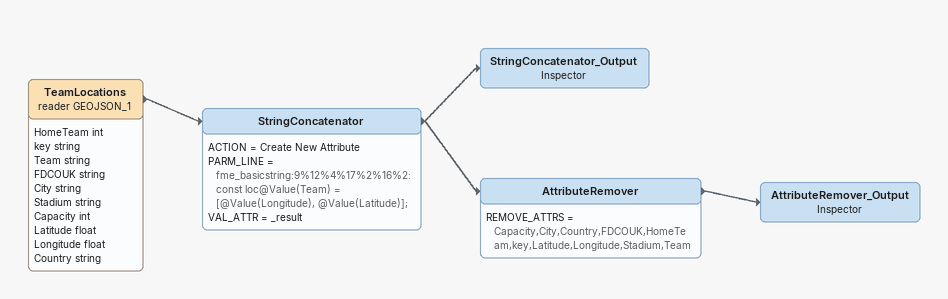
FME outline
TeamLocations (reader GEOJSON_1)
    attributes: HomeTeam int, key string, Team string, FDCOUK string, City string, Stadium string, Capacity int, Latitude float, Longitude float, Country string
    -> StringConcatenator
StringConcatenator
    ACTION = Create New Attribute
    PARM_LINE = fme_basicstring:9%12%4%17%2%16%2:const loc@Value(Team) = [@Value(Longitude), @Value(Latitude)];
    VAL_ATTR = _result
    -> StringConcatenator_Output
    -> AttributeRemover
StringConcatenator_Output: Inspector
AttributeRemover
    REMOVE_ATTRS = Capacity,City,Country,FDCOUK,HomeTeam,key,Latitude,Longitude,Stadium,Team
    -> AttributeRemover_Output
AttributeRemover_Output: Inspector
